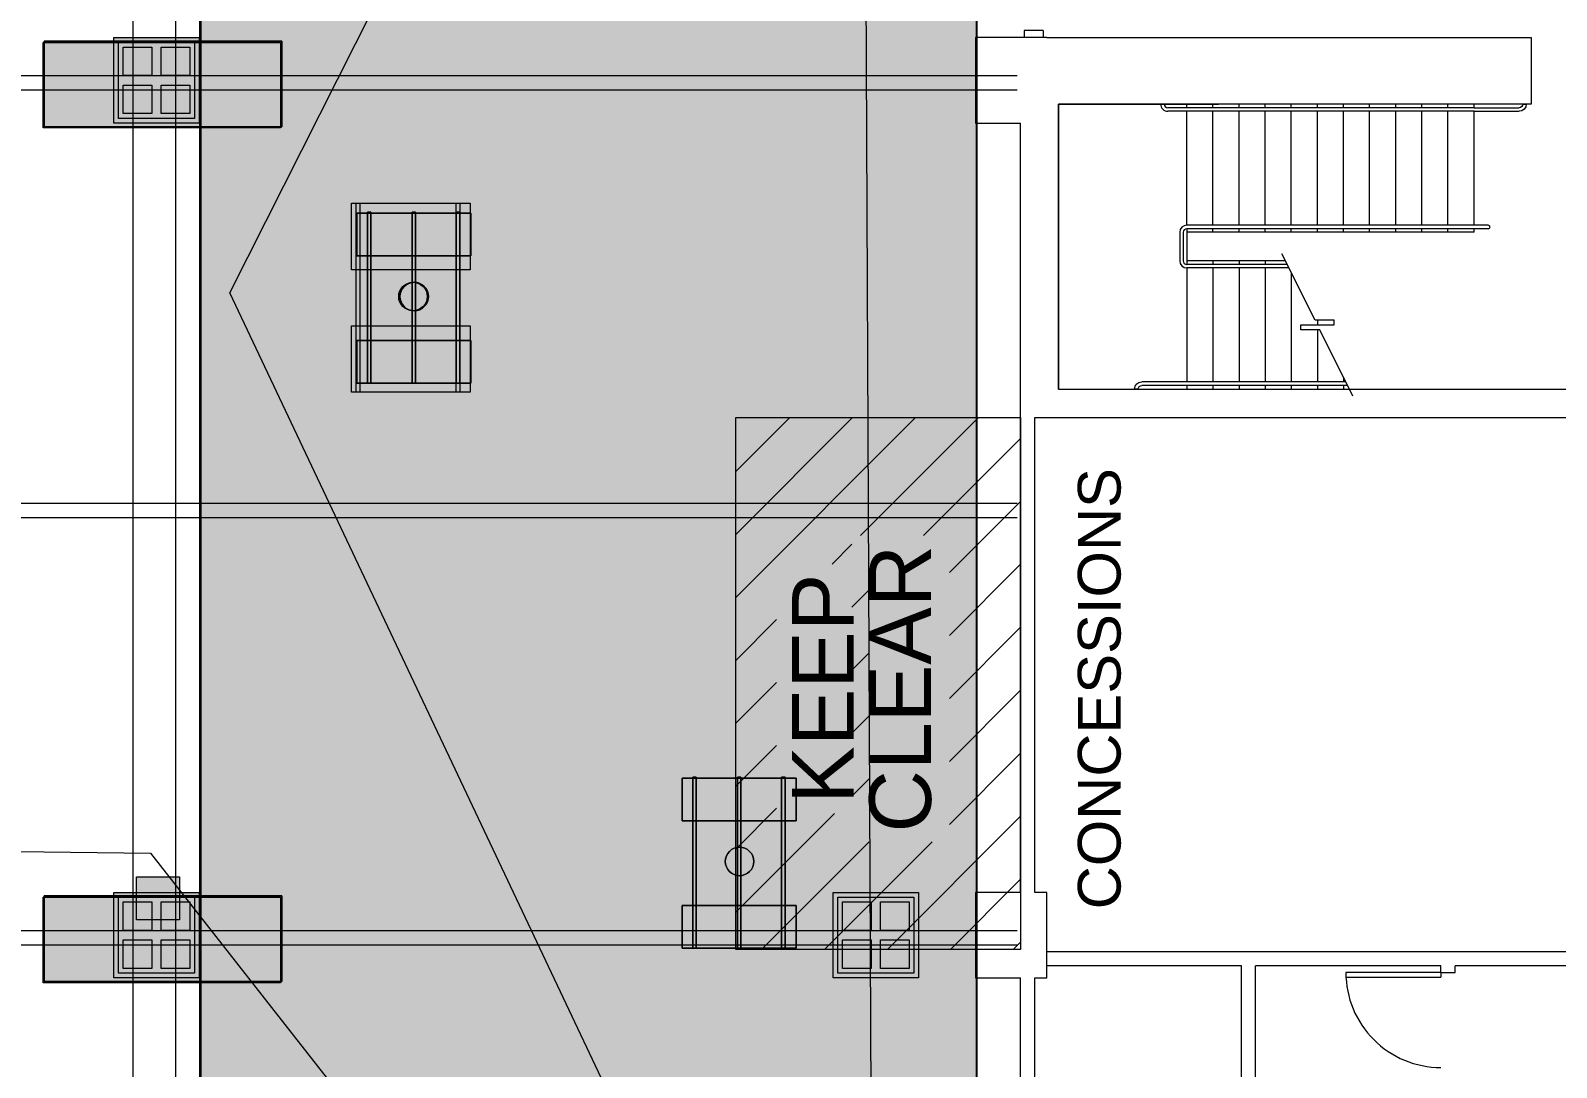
# Model space of a CAD drawing. Header units: inches. Extents: x -10671 to 1761, y -674 to 7170.
# Drawn here: x -431 to 211, y 1763 to 2199 of the extents above; entities that cross this region are included whole.
import ezdxf

# ---------------------------------------------------------------- set-up
doc = ezdxf.new("R2010")
doc.units = ezdxf.units.IN
doc.header["$LTSCALE"] = 19.2
doc.header["$MEASUREMENT"] = 0
for name, color, linetype, lineweight in [('DWG-0', 7, 'Continuous', 18), ('Venue-Ceiling-Lights', 7, 'Continuous', 5), ('Venue-Ceiling-Lights Circuits', 7, 'Continuous', 5), ('Venue-Floor Pockets', 7, 'Continuous', 5), ('Venue-Walls and Doors', 7, 'Continuous', 5)]:
    doc.layers.add(name, color=color, linetype=linetype, lineweight=lineweight)
for name, color, linetype, lineweight, true_color in [('DWG-bldg-utility box', 3, 'Continuous', 18, 0x00ff00), ('PDF', 6, 'Continuous', 5, 0xff00ff), ('Venue-Ceiling-Obstructions', 7, 'Continuous', 5, 0xdd0000), ('Venue-Concession Area', 2, 'Continuous', 18, 0xffff00), ('Venue-NO HANG ZONE', 7, 'Continuous', 15, 0xdd0000), ('Venue-Rigging Steel-High', 7, 'Continuous', 5, 0x800000), ('Venue-Rigging Steel-Low', 7, 'Continuous', 5, 0x0000dd), ('Venue-Text-Facility', 4, 'Continuous', 5, 0x00ffff)]:
    doc.layers.add(name, color=color, linetype=linetype, lineweight=lineweight, true_color=true_color)
doc.styles.add('Arial', font='Arial')

# ---------------------------------------------------------------- blocks, each defined once
blk = doc.blocks.new('A-xp01$0$AD05A')
at = {"layer": 'DWG-0'}
for p, q in [((0, 0), (0.049, 0)), ((0, 0), (0, -1)), ((0.049, -0.999), (0.049, 0))]:
    blk.add_line(p, q, dxfattribs=at)
blk.add_arc((0, 0), 1, 270, 0, dxfattribs=at)
blk = doc.blocks.new('A-xp01$0$AA22C')
at = {"layer": 'DWG-0'}
for p, q in [((0, 0), (0, -12.666)), ((1, 0), (1, -12.666)), ((-1, -13.666), (-1, -14.666))]:
    blk.add_line(p, q, dxfattribs=at)
for radius in [2, 1]:
    blk.add_arc((-1, -12.666), radius, 270, 0, dxfattribs=at)
blk = doc.blocks.new('FLOORBOX')
at = {"layer": 'Venue-Floor Pockets', "linetype": 'Continuous', "lineweight": 0, "true_color": 0xaaaaaa}
blk.add_hatch(color=253, dxfattribs=at).paths.add_polyline_path([(-18, 18), (18, 18), (18, -18), (-18, -18)])
at = {"layer": 'Venue-Floor Pockets', "linetype": 'Continuous', "lineweight": 0, "true_color": 0xbbbbbb}
blk.add_hatch(color=9, dxfattribs=at).paths.add_polyline_path([(-16, 16), (16, 16), (16, -16), (-16, -16)])
at = {"layer": 'Venue-Floor Pockets', "linetype": 'Continuous', "lineweight": 0, "true_color": 0xdddddd}
for points in [[(-14, 14), (-2, 14), (-2, 2), (-14, 2)], [(2, 14), (14, 14), (14, 2), (2, 2)], [(-14, -2), (-2, -2), (-2, -14), (-14, -14)], [(2, -2), (14, -2), (14, -14), (2, -14)]]:
    blk.add_hatch(color=254, dxfattribs=at).paths.add_polyline_path(points)
at = {"layer": 'Venue-Floor Pockets', "color": 7, "linetype": 'Continuous', "lineweight": 5, "flags": 128}
for points in [[(-18, 18), (18, 18), (18, -18), (-18, -18)], [(-16, 16), (16, 16), (16, -16), (-16, -16)], [(-14, 14), (-2, 14), (-2, 2), (-14, 2)], [(2, 14), (14, 14), (14, 2), (2, 2)], [(-14, -2), (-2, -2), (-2, -14), (-14, -14)], [(2, -2), (14, -2), (14, -14), (2, -14)]]:
    blk.add_lwpolyline(points, close=True, dxfattribs=at)
blk = doc.blocks.new('No Hang Zone H_1 (2D)')
at = {"layer": 'Venue-NO HANG ZONE', "linetype": 'Continuous', "lineweight": 0}
blk.add_hatch(color=7, dxfattribs=at).paths.add_polyline_path([(-1245.0112, 1241.49465), (-1245.0112, -1241.49465), (1245.0112, -1241.49465), (1245.0112, -914.50545), (-985.5915, -914.50545), (-985.5915, 1241.49465)])
at = {"layer": 'Venue-NO HANG ZONE', "flags": 128}
blk.add_lwpolyline([(-1245.0112, 1241.49465), (-1245.0112, -1241.49465), (1245.0112, -1241.49465), (1245.0112, -914.50545), (-985.5915, -914.50545), (-985.5915, 1241.49465)], close=True, dxfattribs=at)
blk = doc.blocks.new('Group-2535-1')
at = {"layer": 'PDF'}
for points in [[(-275.58, 2088.44), (-275.58, 2088.44, 10), (-275.24, 2089.56, 10), (-275.24, 2089.56)], [(-275.24, 2089.56), (-275.24, 2089.56, 10), (-274.69, 2090.6, 10), (-274.69, 2090.6)], [(-274.69, 2090.6), (-274.69, 2090.6, 10), (-273.94, 2091.51, 10), (-273.94, 2091.51)], [(-273.94, 2091.51), (-273.94, 2091.51, 10), (-273.03, 2092.25, 10), (-273.03, 2092.25)], [(-273.03, 2092.25), (-273.03, 2092.25, 10), (-272, 2092.81, 10), (-272, 2092.81)], [(-272, 2092.81), (-272, 2092.81, 10), (-270.87, 2093.15, 10), (-270.87, 2093.15)], [(-270.87, 2093.15), (-270.87, 2093.15, 10), (-269.7, 2093.27, 10), (-269.7, 2093.27)], [(-269.7, 2093.27), (-269.7, 2093.27, 10), (-268.53, 2093.15, 10), (-268.53, 2093.15)], [(-268.53, 2093.15), (-268.53, 2093.15, 10), (-267.4, 2092.81, 10), (-267.4, 2092.81)], [(-267.4, 2092.81), (-267.4, 2092.81, 10), (-266.37, 2092.25, 10), (-266.37, 2092.25)], [(-266.37, 2092.25), (-266.37, 2092.25, 10), (-265.46, 2091.51, 10), (-265.46, 2091.51)], [(-265.46, 2091.51), (-265.46, 2091.51, 10), (-264.71, 2090.6, 10), (-264.71, 2090.6)], [(-264.71, 2090.6), (-264.71, 2090.6, 10), (-264.16, 2089.56, 10), (-264.16, 2089.56)], [(-264.16, 2089.56), (-264.16, 2089.56, 10), (-263.81, 2088.44, 10), (-263.81, 2088.44)], [(-275.7, 2087.27), (-275.7, 2087.27, 10), (-275.58, 2088.44, 10), (-275.58, 2088.44)], [(-275.58, 2086.1), (-275.58, 2086.1, 10), (-275.7, 2087.27, 10), (-275.7, 2087.27)], [(-275.24, 2084.97), (-275.24, 2084.97, 10), (-275.58, 2086.1, 10), (-275.58, 2086.1)], [(-274.69, 2083.93), (-274.69, 2083.93, 10), (-275.24, 2084.97, 10), (-275.24, 2084.97)], [(-273.94, 2083.02), (-273.94, 2083.02, 10), (-274.69, 2083.93, 10), (-274.69, 2083.93)], [(-273.03, 2082.28), (-273.03, 2082.28, 10), (-273.94, 2083.02, 10), (-273.94, 2083.02)], [(-265.46, 2083.02), (-265.46, 2083.02, 10), (-266.37, 2082.28, 10), (-266.37, 2082.28)], [(-264.71, 2083.93), (-264.71, 2083.93, 10), (-265.46, 2083.02, 10), (-265.46, 2083.02)], [(-264.16, 2084.97), (-264.16, 2084.97, 10), (-264.71, 2083.93, 10), (-264.71, 2083.93)], [(-263.81, 2086.1), (-263.81, 2086.1, 10), (-264.16, 2084.97, 10), (-264.16, 2084.97)], [(-263.81, 2088.44), (-263.81, 2088.44, 10), (-263.7, 2087.27, 10), (-263.7, 2087.27)], [(-263.7, 2087.27), (-263.7, 2087.27, 10), (-263.81, 2086.1, 10), (-263.81, 2086.1)], [(-272, 2081.72), (-272, 2081.72, 10), (-273.03, 2082.28, 10), (-273.03, 2082.28)], [(-270.87, 2081.38), (-270.87, 2081.38, 10), (-272, 2081.72, 10), (-272, 2081.72)], [(-269.7, 2081.27), (-269.7, 2081.27, 10), (-270.87, 2081.38, 10), (-270.87, 2081.38)], [(-268.53, 2081.38), (-268.53, 2081.38, 10), (-269.7, 2081.27, 10), (-269.7, 2081.27)], [(-267.4, 2081.72), (-267.4, 2081.72, 10), (-268.53, 2081.38, 10), (-268.53, 2081.38)], [(-266.37, 2082.28), (-266.37, 2082.28, 10), (-267.4, 2081.72, 10), (-267.4, 2081.72)]]:
    blk.add_3dface(points, dxfattribs=at)
for points, invisible_edges in [([(-275.24, 2084.97, 10), (-275.58, 2088.44, 10), (-275.24, 2089.56, 10), (-275.24, 2084.97, 10)], 13), ([(-275.24, 2089.56), (-275.58, 2088.44), (-275.24, 2084.97), (-275.24, 2089.56)], 14), ([(-275.24, 2089.56, 10), (-273.03, 2092.25, 10), (-268.53, 2093.15, 10), (-275.24, 2089.56, 10)], 15), ([(-264.16, 2084.97, 10), (-275.24, 2089.56, 10), (-268.53, 2093.15, 10), (-264.16, 2084.97, 10)], 15), ([(-270.87, 2093.15), (-273.03, 2092.25), (-275.24, 2089.56), (-270.87, 2093.15)], 15), ([(-270.87, 2093.15), (-275.24, 2089.56), (-275.24, 2084.97), (-270.87, 2093.15)], 15), ([(-264.16, 2089.56), (-270.87, 2093.15), (-275.24, 2084.97), (-264.16, 2089.56)], 15), ([(-275.24, 2089.56, 10), (-273.94, 2091.51, 10), (-273.03, 2092.25, 10), (-275.24, 2089.56, 10)], 13), ([(-273.03, 2092.25), (-273.94, 2091.51), (-275.24, 2089.56), (-273.03, 2092.25)], 14), ([(-275.24, 2089.56, 10), (-274.69, 2090.6, 10), (-273.94, 2091.51, 10), (-275.24, 2089.56, 10)], 12), ([(-273.94, 2091.51), (-274.69, 2090.6), (-275.24, 2089.56), (-273.94, 2091.51)], 12), ([(-270.87, 2081.38, 10), (-275.24, 2084.97, 10), (-275.24, 2089.56, 10), (-270.87, 2081.38, 10)], 15), ([(-264.16, 2084.97, 10), (-270.87, 2081.38, 10), (-275.24, 2089.56, 10), (-264.16, 2084.97, 10)], 15), ([(-264.16, 2089.56), (-275.24, 2084.97), (-268.53, 2081.38), (-264.16, 2089.56)], 15), ([(-273.03, 2092.25, 10), (-272, 2092.81, 10), (-270.87, 2093.15, 10), (-273.03, 2092.25, 10)], 12), ([(-273.03, 2092.25, 10), (-270.87, 2093.15, 10), (-268.53, 2093.15, 10), (-273.03, 2092.25, 10)], 15), ([(-270.87, 2093.15), (-272, 2092.81), (-273.03, 2092.25), (-270.87, 2093.15)], 12), ([(-270.87, 2093.15, 10), (-269.7, 2093.27, 10), (-268.53, 2093.15, 10), (-270.87, 2093.15, 10)], 12), ([(-268.53, 2093.15), (-269.7, 2093.27), (-270.87, 2093.15), (-268.53, 2093.15)], 12), ([(-266.37, 2092.25), (-268.53, 2093.15), (-270.87, 2093.15), (-266.37, 2092.25)], 15), ([(-264.16, 2089.56), (-266.37, 2092.25), (-270.87, 2093.15), (-264.16, 2089.56)], 15), ([(-268.53, 2093.15, 10), (-267.4, 2092.81, 10), (-266.37, 2092.25, 10), (-268.53, 2093.15, 10)], 12), ([(-268.53, 2093.15, 10), (-266.37, 2092.25, 10), (-264.16, 2089.56, 10), (-268.53, 2093.15, 10)], 15), ([(-268.53, 2093.15, 10), (-264.16, 2089.56, 10), (-264.16, 2084.97, 10), (-268.53, 2093.15, 10)], 15), ([(-266.37, 2092.25), (-267.4, 2092.81), (-268.53, 2093.15), (-266.37, 2092.25)], 12), ([(-268.53, 2081.38), (-264.16, 2084.97), (-264.16, 2089.56), (-268.53, 2081.38)], 15), ([(-266.37, 2092.25, 10), (-265.46, 2091.51, 10), (-264.16, 2089.56, 10), (-266.37, 2092.25, 10)], 14), ([(-264.16, 2089.56), (-265.46, 2091.51), (-266.37, 2092.25), (-264.16, 2089.56)], 13), ([(-265.46, 2091.51, 10), (-264.71, 2090.6, 10), (-264.16, 2089.56, 10), (-265.46, 2091.51, 10)], 12), ([(-264.16, 2089.56), (-264.71, 2090.6), (-265.46, 2091.51), (-264.16, 2089.56)], 12), ([(-264.16, 2089.56, 10), (-263.81, 2088.44, 10), (-264.16, 2084.97, 10), (-264.16, 2089.56, 10)], 14), ([(-264.16, 2084.97), (-263.81, 2088.44), (-264.16, 2089.56), (-264.16, 2084.97)], 13), ([(-275.58, 2086.1, 10), (-275.7, 2087.27, 10), (-275.58, 2088.44, 10), (-275.58, 2086.1, 10)], 12), ([(-275.58, 2088.44), (-275.7, 2087.27), (-275.58, 2086.1), (-275.58, 2088.44)], 12), ([(-275.24, 2084.97, 10), (-275.58, 2086.1, 10), (-275.58, 2088.44, 10), (-275.24, 2084.97, 10)], 14), ([(-275.58, 2088.44), (-275.58, 2086.1), (-275.24, 2084.97), (-275.58, 2088.44)], 13), ([(-273.94, 2083.02, 10), (-274.69, 2083.93, 10), (-275.24, 2084.97, 10), (-273.94, 2083.02, 10)], 12), ([(-273.03, 2082.28, 10), (-273.94, 2083.02, 10), (-275.24, 2084.97, 10), (-273.03, 2082.28, 10)], 14), ([(-270.87, 2081.38, 10), (-273.03, 2082.28, 10), (-275.24, 2084.97, 10), (-270.87, 2081.38, 10)], 15), ([(-275.24, 2084.97), (-274.69, 2083.93), (-273.94, 2083.02), (-275.24, 2084.97)], 12), ([(-275.24, 2084.97), (-273.94, 2083.02), (-273.03, 2082.28), (-275.24, 2084.97)], 13), ([(-275.24, 2084.97), (-273.03, 2082.28), (-268.53, 2081.38), (-275.24, 2084.97)], 15), ([(-264.16, 2084.97, 10), (-266.37, 2082.28, 10), (-270.87, 2081.38, 10), (-264.16, 2084.97, 10)], 15), ([(-268.53, 2081.38), (-266.37, 2082.28), (-264.16, 2084.97), (-268.53, 2081.38)], 15), ([(-264.16, 2084.97, 10), (-265.46, 2083.02, 10), (-266.37, 2082.28, 10), (-264.16, 2084.97, 10)], 13), ([(-266.37, 2082.28), (-265.46, 2083.02), (-264.16, 2084.97), (-266.37, 2082.28)], 14), ([(-264.16, 2084.97, 10), (-264.71, 2083.93, 10), (-265.46, 2083.02, 10), (-264.16, 2084.97, 10)], 12), ([(-265.46, 2083.02), (-264.71, 2083.93), (-264.16, 2084.97), (-265.46, 2083.02)], 12), ([(-263.81, 2088.44, 10), (-263.81, 2086.1, 10), (-264.16, 2084.97, 10), (-263.81, 2088.44, 10)], 13), ([(-264.16, 2084.97), (-263.81, 2086.1), (-263.81, 2088.44), (-264.16, 2084.97)], 14), ([(-263.81, 2088.44, 10), (-263.7, 2087.27, 10), (-263.81, 2086.1, 10), (-263.81, 2088.44, 10)], 12), ([(-263.81, 2086.1), (-263.7, 2087.27), (-263.81, 2088.44), (-263.81, 2086.1)], 12), ([(-270.87, 2081.38, 10), (-272, 2081.72, 10), (-273.03, 2082.28, 10), (-270.87, 2081.38, 10)], 12), ([(-273.03, 2082.28), (-272, 2081.72), (-270.87, 2081.38), (-273.03, 2082.28)], 12), ([(-273.03, 2082.28), (-270.87, 2081.38), (-268.53, 2081.38), (-273.03, 2082.28)], 15), ([(-266.37, 2082.28, 10), (-268.53, 2081.38, 10), (-270.87, 2081.38, 10), (-266.37, 2082.28, 10)], 15), ([(-268.53, 2081.38, 10), (-269.7, 2081.27, 10), (-270.87, 2081.38, 10), (-268.53, 2081.38, 10)], 12), ([(-270.87, 2081.38), (-269.7, 2081.27), (-268.53, 2081.38), (-270.87, 2081.38)], 12), ([(-266.37, 2082.28, 10), (-267.4, 2081.72, 10), (-268.53, 2081.38, 10), (-266.37, 2082.28, 10)], 12), ([(-268.53, 2081.38), (-267.4, 2081.72), (-266.37, 2082.28), (-268.53, 2081.38)], 12)]:
    blk.add_3dface(points, dxfattribs=dict(at, invisible_edges=invisible_edges))
blk = doc.blocks.new('Group-2536-1')
at = {"layer": 'PDF'}
for points in [[(-293.83, 2104.37, 5.91), (-293.83, 2104.37, 9.91), (-293.83, 2122.37, 9.91), (-293.83, 2122.37, 5.91)], [(-293.83, 2122.37, 5.91), (-293.83, 2122.37, 9.91), (-245.83, 2122.37, 9.91), (-245.83, 2122.37, 5.91)], [(-293.83, 2104.37, 9.91), (-245.83, 2104.37, 9.91), (-245.83, 2122.37, 9.91), (-293.83, 2122.37, 9.91)], [(-293.83, 2122.37, 5.91), (-245.83, 2122.37, 5.91), (-245.83, 2104.37, 5.91), (-293.83, 2104.37, 5.91)], [(-245.83, 2122.37, 5.91), (-245.83, 2122.37, 9.91), (-245.83, 2104.37, 9.91), (-245.83, 2104.37, 5.91)], [(-245.83, 2104.37, 5.91), (-245.83, 2104.37, 9.91), (-293.83, 2104.37, 9.91), (-293.83, 2104.37, 5.91)]]:
    blk.add_3dface(points, dxfattribs=at)
blk = doc.blocks.new('Group-2537-1')
at = {"layer": 'PDF'}
for points in [[(-289.43, 2050.76, 9.97), (-289.43, 2050.76, 10.97), (-289.43, 2122.76, 10.97), (-289.43, 2122.76, 9.97)], [(-289.43, 2122.76, 9.97), (-289.43, 2122.76, 10.97), (-287.93, 2122.76, 10.97), (-287.93, 2122.76, 9.97)], [(-289.43, 2050.76, 10.97), (-287.93, 2050.76, 10.97), (-287.93, 2122.76, 10.97), (-289.43, 2122.76, 10.97)], [(-289.43, 2122.76, 9.97), (-287.93, 2122.76, 9.97), (-287.93, 2050.76, 9.97), (-289.43, 2050.76, 9.97)], [(-287.93, 2122.76, 9.97), (-287.93, 2122.76, 10.97), (-287.93, 2050.76, 10.97), (-287.93, 2050.76, 9.97)], [(-287.93, 2050.76, 9.97), (-287.93, 2050.76, 10.97), (-289.43, 2050.76, 10.97), (-289.43, 2050.76, 9.97)]]:
    blk.add_3dface(points, dxfattribs=at)
blk = doc.blocks.new('Group-2538-1')
at = {"layer": 'PDF'}
for points in [[(-270.61, 2050.76, 9.97), (-270.61, 2050.76, 10.97), (-270.61, 2122.76, 10.97), (-270.61, 2122.76, 9.97)], [(-270.61, 2122.76, 9.97), (-270.61, 2122.76, 10.97), (-269.11, 2122.76, 10.97), (-269.11, 2122.76, 9.97)], [(-270.61, 2050.76, 10.97), (-269.11, 2050.76, 10.97), (-269.11, 2122.76, 10.97), (-270.61, 2122.76, 10.97)], [(-270.61, 2122.76, 9.97), (-269.11, 2122.76, 9.97), (-269.11, 2050.76, 9.97), (-270.61, 2050.76, 9.97)], [(-269.11, 2122.76, 9.97), (-269.11, 2122.76, 10.97), (-269.11, 2050.76, 10.97), (-269.11, 2050.76, 9.97)], [(-269.11, 2050.76, 9.97), (-269.11, 2050.76, 10.97), (-270.61, 2050.76, 10.97), (-270.61, 2050.76, 9.97)]]:
    blk.add_3dface(points, dxfattribs=at)
blk = doc.blocks.new('Group-2539-1')
at = {"layer": 'PDF'}
for points in [[(-252.01, 2050.76, 9.97), (-252.01, 2050.76, 10.97), (-252.01, 2122.76, 10.97), (-252.01, 2122.76, 9.97)], [(-252.01, 2122.76, 9.97), (-252.01, 2122.76, 10.97), (-250.51, 2122.76, 10.97), (-250.51, 2122.76, 9.97)], [(-252.01, 2050.76, 10.97), (-250.51, 2050.76, 10.97), (-250.51, 2122.76, 10.97), (-252.01, 2122.76, 10.97)], [(-252.01, 2122.76, 9.97), (-250.51, 2122.76, 9.97), (-250.51, 2050.76, 9.97), (-252.01, 2050.76, 9.97)], [(-250.51, 2122.76, 9.97), (-250.51, 2122.76, 10.97), (-250.51, 2050.76, 10.97), (-250.51, 2050.76, 9.97)], [(-250.51, 2050.76, 9.97), (-250.51, 2050.76, 10.97), (-252.01, 2050.76, 10.97), (-252.01, 2050.76, 9.97)]]:
    blk.add_3dface(points, dxfattribs=at)
blk = doc.blocks.new('Group-2540-1')
at = {"layer": 'PDF'}
for points in [[(-293.83, 2050.74, 5.91), (-293.83, 2050.74, 9.91), (-293.83, 2068.74, 9.91), (-293.83, 2068.74, 5.91)], [(-293.83, 2068.74, 5.91), (-293.83, 2068.74, 9.91), (-245.83, 2068.74, 9.91), (-245.83, 2068.74, 5.91)], [(-293.83, 2050.74, 9.91), (-245.83, 2050.74, 9.91), (-245.83, 2068.74, 9.91), (-293.83, 2068.74, 9.91)], [(-293.83, 2068.74, 5.91), (-245.83, 2068.74, 5.91), (-245.83, 2050.74, 5.91), (-293.83, 2050.74, 5.91)], [(-245.83, 2068.74, 5.91), (-245.83, 2068.74, 9.91), (-245.83, 2050.74, 9.91), (-245.83, 2050.74, 5.91)], [(-245.83, 2050.74, 5.91), (-245.83, 2050.74, 9.91), (-293.83, 2050.74, 9.91), (-293.83, 2050.74, 5.91)]]:
    blk.add_3dface(points, dxfattribs=at)
blk = doc.blocks.new('Group-2541-1')
at = {"layer": 'PDF'}
for name in ['Group-2536-1', 'Group-2537-1', 'Group-2538-1', 'Group-2539-1', 'Group-2535-1', 'Group-2540-1']:
    blk.add_blockref(name, (0, 0), dxfattribs=at)
blk = doc.blocks.new('Group-2549-1')
at = {"layer": 'PDF'}
for points, invisible_edges in [([(-138.55, 1850.5, 10), (-136, 1854.32, 10), (-131.5, 1855.22, 10), (-138.55, 1850.5, 10)], 15), ([(-128.42, 1845.09, 10), (-138.55, 1850.5, 10), (-131.5, 1855.22, 10), (-128.42, 1845.09, 10)], 15), ([(-138.55, 1850.5, 10), (-137.66, 1852.66, 10), (-136, 1854.32, 10), (-138.55, 1850.5, 10)], 15), ([(-136, 1854.32), (-137.66, 1852.66), (-138.55, 1850.5), (-136, 1854.32)], 15), ([(-136, 1854.32), (-138.55, 1850.5), (-136, 1844.34), (-136, 1854.32)], 15), ([(-138.55, 1850.5, 10), (-138.21, 1851.63, 10), (-137.66, 1852.66, 10), (-138.55, 1850.5, 10)], 12), ([(-137.66, 1852.66), (-138.21, 1851.63), (-138.55, 1850.5), (-137.66, 1852.66)], 12), ([(-137.66, 1852.66, 10), (-136.91, 1853.57, 10), (-136, 1854.32, 10), (-137.66, 1852.66, 10)], 12), ([(-136, 1854.32), (-136.91, 1853.57), (-137.66, 1852.66), (-136, 1854.32)], 12), ([(-136, 1854.32, 10), (-134.96, 1854.87, 10), (-133.84, 1855.22, 10), (-136, 1854.32, 10)], 12), ([(-136, 1854.32, 10), (-133.84, 1855.22, 10), (-131.5, 1855.22, 10), (-136, 1854.32, 10)], 15), ([(-133.84, 1855.22), (-134.96, 1854.87), (-136, 1854.32), (-133.84, 1855.22)], 12), ([(-131.5, 1855.22), (-133.84, 1855.22), (-136, 1854.32), (-131.5, 1855.22)], 15), ([(-128.42, 1853.57), (-131.5, 1855.22), (-136, 1854.32), (-128.42, 1853.57)], 15), ([(-126.78, 1848.16), (-128.42, 1853.57), (-136, 1854.32), (-126.78, 1848.16)], 15), ([(-136, 1854.32), (-136, 1844.34), (-126.78, 1848.16), (-136, 1854.32)], 15), ([(-133.84, 1855.22, 10), (-132.67, 1855.33, 10), (-131.5, 1855.22, 10), (-133.84, 1855.22, 10)], 12), ([(-131.5, 1855.22), (-132.67, 1855.33), (-133.84, 1855.22), (-131.5, 1855.22)], 12), ([(-131.5, 1855.22, 10), (-130.37, 1854.87, 10), (-128.42, 1853.57, 10), (-131.5, 1855.22, 10)], 14), ([(-131.5, 1855.22, 10), (-128.42, 1853.57, 10), (-126.78, 1850.5, 10), (-131.5, 1855.22, 10)], 15), ([(-131.5, 1855.22, 10), (-126.78, 1850.5, 10), (-128.42, 1845.09, 10), (-131.5, 1855.22, 10)], 15), ([(-128.42, 1853.57), (-130.37, 1854.87), (-131.5, 1855.22), (-128.42, 1853.57)], 13), ([(-130.37, 1854.87, 10), (-129.33, 1854.32, 10), (-128.42, 1853.57, 10), (-130.37, 1854.87, 10)], 12), ([(-128.42, 1853.57), (-129.33, 1854.32), (-130.37, 1854.87), (-128.42, 1853.57)], 12), ([(-128.42, 1853.57, 10), (-127.68, 1852.66, 10), (-126.78, 1850.5, 10), (-128.42, 1853.57, 10)], 14), ([(-126.78, 1850.5), (-127.68, 1852.66), (-128.42, 1853.57), (-126.78, 1850.5)], 13), ([(-126.78, 1848.16), (-126.78, 1850.5), (-128.42, 1853.57), (-126.78, 1848.16)], 15), ([(-127.68, 1852.66, 10), (-127.12, 1851.63, 10), (-126.78, 1850.5, 10), (-127.68, 1852.66, 10)], 12), ([(-126.78, 1850.5), (-127.12, 1851.63), (-127.68, 1852.66), (-126.78, 1850.5)], 12), ([(-138.21, 1847.03, 10), (-138.67, 1849.33, 10), (-138.55, 1850.5, 10), (-138.21, 1847.03, 10)], 13), ([(-138.55, 1850.5), (-138.67, 1849.33), (-138.21, 1847.03), (-138.55, 1850.5)], 14), ([(-138.21, 1847.03, 10), (-138.55, 1848.16, 10), (-138.67, 1849.33, 10), (-138.21, 1847.03, 10)], 12), ([(-138.67, 1849.33), (-138.55, 1848.16), (-138.21, 1847.03), (-138.67, 1849.33)], 12), ([(-136, 1844.34, 10), (-138.21, 1847.03, 10), (-138.55, 1850.5, 10), (-136, 1844.34, 10)], 15), ([(-128.42, 1845.09, 10), (-136, 1844.34, 10), (-138.55, 1850.5, 10), (-128.42, 1845.09, 10)], 15), ([(-138.55, 1850.5), (-138.21, 1847.03), (-136, 1844.34), (-138.55, 1850.5)], 15), ([(-136, 1844.34, 10), (-137.66, 1846, 10), (-138.21, 1847.03, 10), (-136, 1844.34, 10)], 13), ([(-138.21, 1847.03), (-137.66, 1846), (-136, 1844.34), (-138.21, 1847.03)], 14), ([(-136, 1844.34, 10), (-136.91, 1845.09, 10), (-137.66, 1846, 10), (-136, 1844.34, 10)], 12), ([(-137.66, 1846), (-136.91, 1845.09), (-136, 1844.34), (-137.66, 1846)], 12), ([(-136, 1844.34), (-131.5, 1843.45), (-126.78, 1848.16), (-136, 1844.34)], 15), ([(-128.42, 1845.09, 10), (-131.5, 1843.45, 10), (-136, 1844.34, 10), (-128.42, 1845.09, 10)], 15), ([(-131.5, 1843.45), (-128.42, 1845.09), (-126.78, 1848.16), (-131.5, 1843.45)], 15), ([(-128.42, 1845.09, 10), (-130.37, 1843.79, 10), (-131.5, 1843.45, 10), (-128.42, 1845.09, 10)], 13), ([(-131.5, 1843.45), (-130.37, 1843.79), (-128.42, 1845.09), (-131.5, 1843.45)], 14), ([(-128.42, 1845.09, 10), (-129.33, 1844.34, 10), (-130.37, 1843.79, 10), (-128.42, 1845.09, 10)], 12), ([(-130.37, 1843.79), (-129.33, 1844.34), (-128.42, 1845.09), (-130.37, 1843.79)], 12), ([(-126.78, 1850.5, 10), (-126.78, 1848.16, 10), (-128.42, 1845.09, 10), (-126.78, 1850.5, 10)], 15), ([(-126.78, 1848.16, 10), (-127.68, 1846, 10), (-128.42, 1845.09, 10), (-126.78, 1848.16, 10)], 13), ([(-128.42, 1845.09), (-127.68, 1846), (-126.78, 1848.16), (-128.42, 1845.09)], 14), ([(-126.78, 1848.16, 10), (-127.12, 1847.03, 10), (-127.68, 1846, 10), (-126.78, 1848.16, 10)], 12), ([(-127.68, 1846), (-127.12, 1847.03), (-126.78, 1848.16), (-127.68, 1846)], 12), ([(-126.78, 1850.5, 10), (-126.67, 1849.33, 10), (-126.78, 1848.16, 10), (-126.78, 1850.5, 10)], 12), ([(-126.78, 1848.16), (-126.67, 1849.33), (-126.78, 1850.5), (-126.78, 1848.16)], 12), ([(-133.84, 1843.45, 10), (-134.96, 1843.79, 10), (-136, 1844.34, 10), (-133.84, 1843.45, 10)], 12), ([(-131.5, 1843.45, 10), (-133.84, 1843.45, 10), (-136, 1844.34, 10), (-131.5, 1843.45, 10)], 15), ([(-136, 1844.34), (-134.96, 1843.79), (-133.84, 1843.45), (-136, 1844.34)], 12), ([(-136, 1844.34), (-133.84, 1843.45), (-131.5, 1843.45), (-136, 1844.34)], 15), ([(-131.5, 1843.45, 10), (-132.67, 1843.33, 10), (-133.84, 1843.45, 10), (-131.5, 1843.45, 10)], 12), ([(-133.84, 1843.45), (-132.67, 1843.33), (-131.5, 1843.45), (-133.84, 1843.45)], 12)]:
    blk.add_3dface(points, dxfattribs=dict(at, invisible_edges=invisible_edges))
for points in [[(-138.55, 1850.5), (-138.55, 1850.5, 10), (-138.21, 1851.63, 10), (-138.21, 1851.63)], [(-138.21, 1851.63), (-138.21, 1851.63, 10), (-137.66, 1852.66, 10), (-137.66, 1852.66)], [(-137.66, 1852.66), (-137.66, 1852.66, 10), (-136.91, 1853.57, 10), (-136.91, 1853.57)], [(-136.91, 1853.57), (-136.91, 1853.57, 10), (-136, 1854.32, 10), (-136, 1854.32)], [(-136, 1854.32), (-136, 1854.32, 10), (-134.96, 1854.87, 10), (-134.96, 1854.87)], [(-134.96, 1854.87), (-134.96, 1854.87, 10), (-133.84, 1855.22, 10), (-133.84, 1855.22)], [(-133.84, 1855.22), (-133.84, 1855.22, 10), (-132.67, 1855.33, 10), (-132.67, 1855.33)], [(-132.67, 1855.33), (-132.67, 1855.33, 10), (-131.5, 1855.22, 10), (-131.5, 1855.22)], [(-131.5, 1855.22), (-131.5, 1855.22, 10), (-130.37, 1854.87, 10), (-130.37, 1854.87)], [(-130.37, 1854.87), (-130.37, 1854.87, 10), (-129.33, 1854.32, 10), (-129.33, 1854.32)], [(-129.33, 1854.32), (-129.33, 1854.32, 10), (-128.42, 1853.57, 10), (-128.42, 1853.57)], [(-128.42, 1853.57), (-128.42, 1853.57, 10), (-127.68, 1852.66, 10), (-127.68, 1852.66)], [(-127.68, 1852.66), (-127.68, 1852.66, 10), (-127.12, 1851.63, 10), (-127.12, 1851.63)], [(-127.12, 1851.63), (-127.12, 1851.63, 10), (-126.78, 1850.5, 10), (-126.78, 1850.5)], [(-138.67, 1849.33), (-138.67, 1849.33, 10), (-138.55, 1850.5, 10), (-138.55, 1850.5)], [(-138.55, 1848.16), (-138.55, 1848.16, 10), (-138.67, 1849.33, 10), (-138.67, 1849.33)], [(-138.21, 1847.03), (-138.21, 1847.03, 10), (-138.55, 1848.16, 10), (-138.55, 1848.16)], [(-137.66, 1846), (-137.66, 1846, 10), (-138.21, 1847.03, 10), (-138.21, 1847.03)], [(-136.91, 1845.09), (-136.91, 1845.09, 10), (-137.66, 1846, 10), (-137.66, 1846)], [(-136, 1844.34), (-136, 1844.34, 10), (-136.91, 1845.09, 10), (-136.91, 1845.09)], [(-128.42, 1845.09), (-128.42, 1845.09, 10), (-129.33, 1844.34, 10), (-129.33, 1844.34)], [(-127.68, 1846), (-127.68, 1846, 10), (-128.42, 1845.09, 10), (-128.42, 1845.09)], [(-127.12, 1847.03), (-127.12, 1847.03, 10), (-127.68, 1846, 10), (-127.68, 1846)], [(-126.78, 1848.16), (-126.78, 1848.16, 10), (-127.12, 1847.03, 10), (-127.12, 1847.03)], [(-126.78, 1850.5), (-126.78, 1850.5, 10), (-126.67, 1849.33, 10), (-126.67, 1849.33)], [(-126.67, 1849.33), (-126.67, 1849.33, 10), (-126.78, 1848.16, 10), (-126.78, 1848.16)], [(-134.96, 1843.79), (-134.96, 1843.79, 10), (-136, 1844.34, 10), (-136, 1844.34)], [(-133.84, 1843.45), (-133.84, 1843.45, 10), (-134.96, 1843.79, 10), (-134.96, 1843.79)], [(-132.67, 1843.33), (-132.67, 1843.33, 10), (-133.84, 1843.45, 10), (-133.84, 1843.45)], [(-131.5, 1843.45), (-131.5, 1843.45, 10), (-132.67, 1843.33, 10), (-132.67, 1843.33)], [(-130.37, 1843.79), (-130.37, 1843.79, 10), (-131.5, 1843.45, 10), (-131.5, 1843.45)], [(-129.33, 1844.34), (-129.33, 1844.34, 10), (-130.37, 1843.79, 10), (-130.37, 1843.79)]]:
    blk.add_3dface(points, dxfattribs=at)
blk = doc.blocks.new('Group-2550-1')
at = {"layer": 'PDF'}
for points in [[(-156.79, 1866.43, 5.91), (-156.79, 1866.43, 9.91), (-156.79, 1884.43, 9.91), (-156.79, 1884.43, 5.91)], [(-156.79, 1884.43, 5.91), (-156.79, 1884.43, 9.91), (-108.79, 1884.43, 9.91), (-108.79, 1884.43, 5.91)], [(-156.79, 1866.43, 9.91), (-108.79, 1866.43, 9.91), (-108.79, 1884.43, 9.91), (-156.79, 1884.43, 9.91)], [(-156.79, 1884.43, 5.91), (-108.79, 1884.43, 5.91), (-108.79, 1866.43, 5.91), (-156.79, 1866.43, 5.91)], [(-108.79, 1884.43, 5.91), (-108.79, 1884.43, 9.91), (-108.79, 1866.43, 9.91), (-108.79, 1866.43, 5.91)], [(-108.79, 1866.43, 5.91), (-108.79, 1866.43, 9.91), (-156.79, 1866.43, 9.91), (-156.79, 1866.43, 5.91)]]:
    blk.add_3dface(points, dxfattribs=at)
blk = doc.blocks.new('Group-2551-1')
at = {"layer": 'PDF'}
for points in [[(-152.4, 1812.83, 9.97), (-152.4, 1812.83, 10.97), (-152.4, 1884.83, 10.97), (-152.4, 1884.83, 9.97)], [(-152.4, 1884.83, 9.97), (-152.4, 1884.83, 10.97), (-150.9, 1884.83, 10.97), (-150.9, 1884.83, 9.97)], [(-152.4, 1812.83, 10.97), (-150.9, 1812.83, 10.97), (-150.9, 1884.83, 10.97), (-152.4, 1884.83, 10.97)], [(-152.4, 1884.83, 9.97), (-150.9, 1884.83, 9.97), (-150.9, 1812.83, 9.97), (-152.4, 1812.83, 9.97)], [(-150.9, 1884.83, 9.97), (-150.9, 1884.83, 10.97), (-150.9, 1812.83, 10.97), (-150.9, 1812.83, 9.97)], [(-150.9, 1812.83, 9.97), (-150.9, 1812.83, 10.97), (-152.4, 1812.83, 10.97), (-152.4, 1812.83, 9.97)]]:
    blk.add_3dface(points, dxfattribs=at)
blk = doc.blocks.new('Group-2552-1')
at = {"layer": 'PDF'}
for points in [[(-133.58, 1812.83, 9.97), (-133.58, 1812.83, 10.97), (-133.58, 1884.83, 10.97), (-133.58, 1884.83, 9.97)], [(-133.58, 1884.83, 9.97), (-133.58, 1884.83, 10.97), (-132.08, 1884.83, 10.97), (-132.08, 1884.83, 9.97)], [(-133.58, 1812.83, 10.97), (-132.08, 1812.83, 10.97), (-132.08, 1884.83, 10.97), (-133.58, 1884.83, 10.97)], [(-133.58, 1884.83, 9.97), (-132.08, 1884.83, 9.97), (-132.08, 1812.83, 9.97), (-133.58, 1812.83, 9.97)], [(-132.08, 1884.83, 9.97), (-132.08, 1884.83, 10.97), (-132.08, 1812.83, 10.97), (-132.08, 1812.83, 9.97)], [(-132.08, 1812.83, 9.97), (-132.08, 1812.83, 10.97), (-133.58, 1812.83, 10.97), (-133.58, 1812.83, 9.97)]]:
    blk.add_3dface(points, dxfattribs=at)
blk = doc.blocks.new('Group-2553-1')
at = {"layer": 'PDF'}
for points in [[(-114.98, 1812.83, 9.97), (-114.98, 1812.83, 10.97), (-114.98, 1884.83, 10.97), (-114.98, 1884.83, 9.97)], [(-114.98, 1884.83, 9.97), (-114.98, 1884.83, 10.97), (-113.48, 1884.83, 10.97), (-113.48, 1884.83, 9.97)], [(-114.98, 1812.83, 10.97), (-113.48, 1812.83, 10.97), (-113.48, 1884.83, 10.97), (-114.98, 1884.83, 10.97)], [(-114.98, 1884.83, 9.97), (-113.48, 1884.83, 9.97), (-113.48, 1812.83, 9.97), (-114.98, 1812.83, 9.97)], [(-113.48, 1884.83, 9.97), (-113.48, 1884.83, 10.97), (-113.48, 1812.83, 10.97), (-113.48, 1812.83, 9.97)], [(-113.48, 1812.83, 9.97), (-113.48, 1812.83, 10.97), (-114.98, 1812.83, 10.97), (-114.98, 1812.83, 9.97)]]:
    blk.add_3dface(points, dxfattribs=at)
blk = doc.blocks.new('Group-2554-1')
at = {"layer": 'PDF'}
for points in [[(-156.79, 1812.8, 5.91), (-156.79, 1812.8, 9.91), (-156.79, 1830.8, 9.91), (-156.79, 1830.8, 5.91)], [(-156.79, 1830.8, 5.91), (-156.79, 1830.8, 9.91), (-108.79, 1830.8, 9.91), (-108.79, 1830.8, 5.91)], [(-156.79, 1812.8, 9.91), (-108.79, 1812.8, 9.91), (-108.79, 1830.8, 9.91), (-156.79, 1830.8, 9.91)], [(-156.79, 1830.8, 5.91), (-108.79, 1830.8, 5.91), (-108.79, 1812.8, 5.91), (-156.79, 1812.8, 5.91)], [(-108.79, 1830.8, 5.91), (-108.79, 1830.8, 9.91), (-108.79, 1812.8, 9.91), (-108.79, 1812.8, 5.91)], [(-108.79, 1812.8, 5.91), (-108.79, 1812.8, 9.91), (-156.79, 1812.8, 9.91), (-156.79, 1812.8, 5.91)]]:
    blk.add_3dface(points, dxfattribs=at)
blk = doc.blocks.new('Group-2555-1')
at = {"layer": 'PDF'}
for name in ['Group-2550-1', 'Group-2551-1', 'Group-2552-1', 'Group-2553-1', 'Group-2549-1', 'Group-2554-1']:
    blk.add_blockref(name, (0, 0), dxfattribs=at)
blk = doc.blocks.new('Group-2872-1')
at = {"layer": 'Venue-Ceiling-Lights', "color": 7, "linetype": 'Continuous', "lineweight": 5, "flags": 128}
for points in [[(-296.16, 2126.56), (-246.16, 2126.56), (-246.16, 2098.56), (-296.16, 2098.56)], [(-294.11, 2126.56), (-292.61, 2126.56), (-292.61, 2046.97), (-294.11, 2046.97)], [(-252.01, 2126.56), (-250.51, 2126.56), (-250.51, 2046.97), (-252.01, 2046.97)], [(-296.16, 2074.97), (-246.16, 2074.97), (-246.16, 2046.97), (-296.16, 2046.97)]]:
    blk.add_lwpolyline(points, close=True, dxfattribs=at)
at = {"layer": 'Venue-Ceiling-Lights', "color": 7, "linetype": 'Continuous', "lineweight": 5}
blk.add_circle((-270.24, 2087.27), 6, dxfattribs=at)

msp = doc.modelspace()

# ---------------------------------------------------------------- hatches: boundary and pattern name
at = {"layer": 'Venue-Ceiling-Obstructions', "linetype": 'Continuous', "lineweight": 0}
msp.add_hatch(color=255, dxfattribs=at).paths.add_polyline_path([(-386.73, 1824.8), (-386.73, 1842.89), (-368.64, 1842.89), (-368.64, 1824.8)])
at = {"layer": 'Venue-Concession Area', "linetype": 'Continuous', "lineweight": 18, "true_color": 0xff0000}
h = msp.add_hatch(dxfattribs=at)
h.set_pattern_fill('ANSI31', color=1, style=0, pattern_type=2)
h.set_pattern_definition([(45, (0, 0), (-13.25825, 13.25825), [])])
h.paths.add_polyline_path([(-134.26, 1812.3), (-14.26, 1812.3), (-14.26, 2036.3), (-134.26, 2036.3)])
h.paths.add_polyline_path([(-117.03, 1869.55), (-117.03, 1974.6), (-85.35, 1974.6), (-85.35, 1986.55), (-44.26, 1986.55), (-44.26, 1857.6), (-85.35, 1857.6), (-85.35, 1869.55), (-78.03, 1869.55), (-78.03, 1974.6), (-85.35, 1974.6), (-85.35, 1869.55)])
at = {"layer": 'Venue-NO HANG ZONE', "linetype": 'Continuous', "lineweight": 0}
for points in [[(-359.98, 33.25), (-359.98, 2523.27), (-32.99, 2523.27), (-32.99, 33.25)], [(-425.99, 2158.25), (-425.99, 2194.25), (-325.99, 2194.25), (-325.99, 2158.25)], [(-425.99, 1798.25), (-425.99, 1834.25), (-325.99, 1834.25), (-325.99, 1798.25)]]:
    msp.add_hatch(color=7, dxfattribs=at).paths.add_polyline_path(points)

# ---------------------------------------------------------------- linework, layer by layer
at = {"layer": 'Venue-Ceiling-Lights Circuits', "color": 7, "linetype": 'Continuous', "lineweight": 5, "flags": 128}
for points in [[(-347.36, 2088.8), (-188.36, 2403.8), (-80.36, 2403.8), (-77.36, 1749.8), (-188.36, 1752.8)], [(-42.86, 1421.75), (-380.81, 978.02), (-610.36, 978.02), (-616.74, 1855.78), (-380.81, 1852.78)]]:
    msp.add_lwpolyline(points, close=True, dxfattribs=at)
at = {"layer": 'Venue-Ceiling-Obstructions', "flags": 128}
msp.add_lwpolyline([(-386.73, 1824.8), (-386.73, 1842.89), (-368.64, 1842.89), (-368.64, 1824.8)], close=True, dxfattribs=at)
at = {"layer": 'Venue-Concession Area', "flags": 128}
msp.add_lwpolyline([(-14.26, 1812.3), (-134.26, 1812.3), (-134.26, 2036.3), (-14.26, 2036.3)], close=True, dxfattribs=at)
at = {"layer": 'Venue-NO HANG ZONE', "flags": 128}
for points in [[(-359.98, 33.25), (-359.98, 2523.27), (-32.99, 2523.27), (-32.99, 33.25)], [(-425.99, 2158.25), (-425.99, 2194.25), (-325.99, 2194.25), (-325.99, 2158.25)], [(-425.99, 1798.25), (-425.99, 1834.25), (-325.99, 1834.25), (-325.99, 1798.25)]]:
    msp.add_lwpolyline(points, close=True, dxfattribs=at)
at = {"layer": 'Venue-NO HANG ZONE'}
for points in [[(-425.53, 2158.8, 1), (-425.53, 2194.8, 1), (-325.53, 2194.8, 1), (-325.53, 2158.8, 1)], [(-425.53, 2158.8), (-425.53, 2194.8), (-325.53, 2194.8), (-325.53, 2158.8)], [(-425.53, 2194.8), (-425.53, 2194.8, 1), (-325.53, 2194.8, 1), (-325.53, 2194.8)], [(-425.53, 2158.8), (-425.53, 2158.8, 1), (-425.53, 2194.8, 1), (-425.53, 2194.8)], [(-325.53, 2194.8), (-325.53, 2194.8, 1), (-325.53, 2158.8, 1), (-325.53, 2158.8)], [(-325.53, 2158.8), (-325.53, 2158.8, 1), (-425.53, 2158.8, 1), (-425.53, 2158.8)], [(-425.53, 1798.8, 1), (-425.53, 1834.8, 1), (-325.53, 1834.8, 1), (-325.53, 1798.8, 1)], [(-425.53, 1798.8), (-425.53, 1834.8), (-325.53, 1834.8), (-325.53, 1798.8)], [(-425.53, 1834.8), (-425.53, 1834.8, 1), (-325.53, 1834.8, 1), (-325.53, 1834.8)], [(-425.53, 1798.8), (-425.53, 1798.8, 1), (-425.53, 1834.8, 1), (-425.53, 1834.8)], [(-325.53, 1834.8), (-325.53, 1834.8, 1), (-325.53, 1798.8, 1), (-325.53, 1798.8)], [(-325.53, 1798.8), (-325.53, 1798.8, 1), (-425.53, 1798.8, 1), (-425.53, 1798.8)]]:
    msp.add_3dface(points, dxfattribs=at)
at = {"layer": 'Venue-Rigging Steel-High'}
for p, q in [((-2534.99, 2180.37), (-15.65, 2180.37)), ((-2534.99, 2174.37), (-15.65, 2174.37)), ((-2534.99, 2000.22), (-15.65, 2000.22)), ((-2534.99, 1994.22), (-15.65, 1994.22)), ((-2534.99, 1820.25), (-15.65, 1820.25)), ((-2534.99, 1814.25), (-15.65, 1814.25))]:
    msp.add_line(p, q, dxfattribs=at)
at = {"layer": 'Venue-Rigging Steel-Low'}
for p, q in [((-388.07, 33.26), (-388.07, 2523.04)), ((-370.07, 33.26), (-370.07, 2523.04))]:
    msp.add_line(p, q, dxfattribs=at)
at = {"layer": 'Venue-Walls and Doors'}
for p, q in [((-4.75, 2199.3), (-12.75, 2199.3)), ((-4.75, 2199.3), (-12.75, 2199.3)), ((-12.75, 2199.3), (-12.75, 2196.3)), ((-12.75, 2199.3), (-12.75, 2196.3)), ((-4.75, 2199.3), (-4.75, 2196.3)), ((-4.75, 2199.3), (-4.75, 2196.3)), ((-3.26, 2196.3), (200.75, 2196.3)), ((-3.25, 2196.3), (68.04, 2196.3)), ((200.75, 2196.3), (200.75, 2168.3)), ((1.74, 2048.3), (1.74, 2168.3)), ((1.74, 2168.3), (1.74, 2048.3)), ((200.75, 2168.3), (1.74, 2168.3)), ((1.74, 2168.3), (69.1, 2168.3)), ((55.75, 2166.8), (55.75, 2168.3)), ((176.75, 2166.8), (55.75, 2166.8)), ((66.75, 2166.8), (66.75, 2168.3)), ((77.75, 2166.8), (77.75, 2168.3)), ((88.75, 2166.8), (88.75, 2168.3)), ((99.75, 2166.8), (99.75, 2168.3)), ((110.75, 2166.8), (110.75, 2168.3)), ((121.75, 2166.8), (121.75, 2168.3)), ((132.75, 2166.8), (132.75, 2168.3)), ((143.75, 2166.8), (143.75, 2168.3)), ((154.75, 2166.8), (154.75, 2168.3)), ((165.75, 2166.8), (165.75, 2168.3)), ((176.75, 2166.8), (176.75, 2168.3)), ((176.75, 2166.8), (176.75, 2168.3)), ((-14.26, 1836.3), (-14.26, 2160.3)), ((176.75, 2165.3), (55.75, 2165.3)), ((55.75, 2117.3), (55.75, 2165.3)), ((66.75, 2117.3), (66.75, 2165.3)), ((77.75, 2117.3), (77.75, 2165.3)), ((88.75, 2117.3), (88.75, 2165.3)), ((99.75, 2117.3), (99.75, 2165.3)), ((110.75, 2117.3), (110.75, 2165.3)), ((121.75, 2117.3), (121.75, 2165.3)), ((132.75, 2117.3), (132.75, 2165.3)), ((143.75, 2117.3), (143.75, 2165.3)), ((154.75, 2117.3), (154.75, 2165.3)), ((165.75, 2117.3), (165.75, 2165.3)), ((176.75, 2117.3), (176.75, 2165.3)), ((182.75, 2117.3), (55.75, 2117.3)), ((176.75, 2115.8), (55.75, 2115.8)), ((182.75, 2115.8), (55.75, 2115.8)), ((55.75, 2115.8), (55.75, 2100.8)), ((66.75, 2114.3), (66.75, 2115.8)), ((77.75, 2114.3), (77.75, 2115.8)), ((88.75, 2114.3), (88.75, 2115.8)), ((99.75, 2114.3), (99.75, 2115.8)), ((110.75, 2114.3), (110.75, 2115.8)), ((121.75, 2114.3), (121.75, 2115.8)), ((132.75, 2114.3), (132.75, 2115.8)), ((143.75, 2114.3), (143.75, 2115.8)), ((154.75, 2114.3), (154.75, 2115.8)), ((165.75, 2114.3), (165.75, 2115.8)), ((176.75, 2114.3), (176.75, 2115.8)), ((52.75, 2114.3), (52.75, 2102.3)), ((54.25, 2114.3), (54.25, 2102.3)), ((176.75, 2114.3), (55.75, 2114.3)), ((97.25, 2102.3), (55.75, 2102.3)), ((66.75, 2102.3), (66.75, 2100.8)), ((77.75, 2102.3), (77.75, 2100.8)), ((88.75, 2102.3), (88.75, 2100.8)), ((98, 2100.8), (55.75, 2100.8)), ((98, 2100.8), (55.75, 2100.8)), ((55.75, 2099.3), (55.75, 2051.3)), ((98.75, 2099.3), (55.75, 2099.3)), ((66.75, 2099.3), (66.75, 2051.3)), ((77.75, 2099.3), (77.75, 2051.3)), ((88.75, 2099.3), (88.75, 2051.3)), ((99.75, 2097.3), (99.75, 2051.3)), ((110.75, 2077.3), (110.75, 2075.3)), ((110.75, 2073.3), (110.75, 2051.3)), ((122.75, 2051.3), (55.75, 2051.3)), ((121.75, 2053.3), (121.75, 2051.3)), ((1.74, 2048.3), (320.75, 2048.3)), ((123.5, 2049.8), (55.75, 2049.8)), ((55.75, 2049.8), (55.75, 2048.3)), ((66.75, 2049.8), (66.75, 2048.3)), ((77.75, 2049.8), (77.75, 2048.3)), ((88.75, 2049.8), (88.75, 2048.3)), ((99.75, 2049.8), (99.75, 2048.3)), ((110.75, 2049.8), (110.75, 2048.3)), ((121.75, 2049.8), (121.75, 2048.3)), ((-8.26, 1836.3), (-8.26, 2036.3)), ((-8.26, 2036.3), (330.75, 2036.3)), ((-14.25, 1836.3), (-14.25, 2014.3)), ((-14.26, 1836.3), (-14.26, 1878.3)), ((-8.26, 1836.3), (-8.26, 1878.3)), ((324.81, 1811.31), (-3.26, 1811.31)), ((-14.26, 1516.3), (-14.26, 1800.3)), ((-14.26, 1516.3), (-14.26, 1800.3)), ((-8.26, 1532.05), (-8.26, 1800.3)), ((-8.26, 1532.05), (-8.26, 1800.3)), ((78.75, 1805.31), (-3.26, 1805.31)), ((78.75, 1534.05), (78.75, 1805.31)), ((84.75, 1679.31), (84.75, 1805.31)), ((162.75, 1805.31), (84.75, 1805.31)), ((162.75, 1802.56), (162.75, 1805.31)), ((162.75, 1802.56), (168.75, 1802.56)), ((324.74, 1805.31), (168.75, 1805.31)), ((168.75, 1802.56), (168.75, 1805.31))]:
    msp.add_line(p, q, dxfattribs=at)
at = {"layer": 'Venue-Walls and Doors', "flags": 128}
for points in [[(-3.25, 2196.3), (-33.25, 2196.3), (-33.25, 2160.3), (-14.26, 2160.3)], [(125.75, 2045.3), (111.75, 2073.3), (103.75, 2073.3), (103.75, 2075.3), (117.75, 2075.3), (117.75, 2077.3), (109.75, 2077.3), (95.75, 2105.3)], [(-14.25, 1836.3), (-33.25, 1836.3), (-33.25, 1800.3), (-14.26, 1800.3)], [(-8.26, 1800.3), (-3.25, 1800.3), (-3.25, 1836.3), (-8.26, 1836.3)]]:
    msp.add_lwpolyline(points, dxfattribs=at)
at = {"layer": 'Venue-Walls and Doors'}
for centre, radius, start, end in [((55.75, 2114.3), 3, 90, 180), ((55.75, 2114.3), 1.5, 90, 180), ((182.75, 2116.55), 0.75, 270, 90), ((55.75, 2102.3), 3, 180, 270), ((55.75, 2102.3), 1.5, 180, 270)]:
    msp.add_arc(centre, radius, start, end, dxfattribs=at)

# ---------------------------------------------------------------- block references
at = {"layer": 'DWG-bldg-utility box', "rotation": 90}
for p in [(-378.26, 2178.29), (-378.26, 1818.29), (-75.26, 1818.29)]:
    msp.add_blockref('FLOORBOX', p, dxfattribs=at)
at = {"layer": 'PDF'}
for name in ['Group-2541-1', 'Group-2555-1']:
    msp.add_blockref(name, (0, 0), dxfattribs=at)
at = {"layer": 'Venue-Ceiling-Lights', "color": 7}
msp.add_blockref('Group-2872-1', (0, 0), dxfattribs=at)
at = {"layer": 'Venue-NO HANG ZONE', "rotation": 90}
msp.add_blockref('No Hang Zone H_1 (2D)', (-1274.03, 1278.81), dxfattribs=at)
at = {"layer": 'Venue-Walls and Doors', "rotation": 270}
for name, p, xscale, yscale, zscale in [('A-xp01$0$AA22C', (66.75, 2166.8), 1.5, 1.5, 1.5), ('A-xp01$0$AD05A', (162.75, 1802.56), 40, 40, 40)]:
    msp.add_blockref(name, p, dxfattribs=dict(at, xscale=xscale, yscale=yscale, zscale=zscale))
at = {"layer": 'Venue-Walls and Doors', "xscale": -1.5, "yscale": 1.5}
for p, rotation in [((176.75, 2166.8), 90), ((55.75, 2049.8), 270)]:
    msp.add_blockref('A-xp01$0$AA22C', p, dxfattribs=dict(at, rotation=rotation))

# ---------------------------------------------------------------- texts
at = {"layer": 'Venue-Concession Area', "char_height": 26, "attachment_point": 5, "rotation": 90, "line_spacing_factor": 0.970891, "style": 'Arial'}
for s, insert in [('CLEAR', (-64.83, 1922.08)), ('KEEP', (-97.53, 1922.08))]:
    msp.add_mtext(s, dxfattribs=dict(at, insert=insert))
at = {"layer": 'Venue-Text-Facility', "insert": (18.99, 1922.08), "char_height": 18, "attachment_point": 5, "rotation": 90, "line_spacing_factor": 0.970891, "style": 'Arial'}
msp.add_mtext('CONCESSIONS', dxfattribs=at)

doc.saveas('drawing.dxf')
